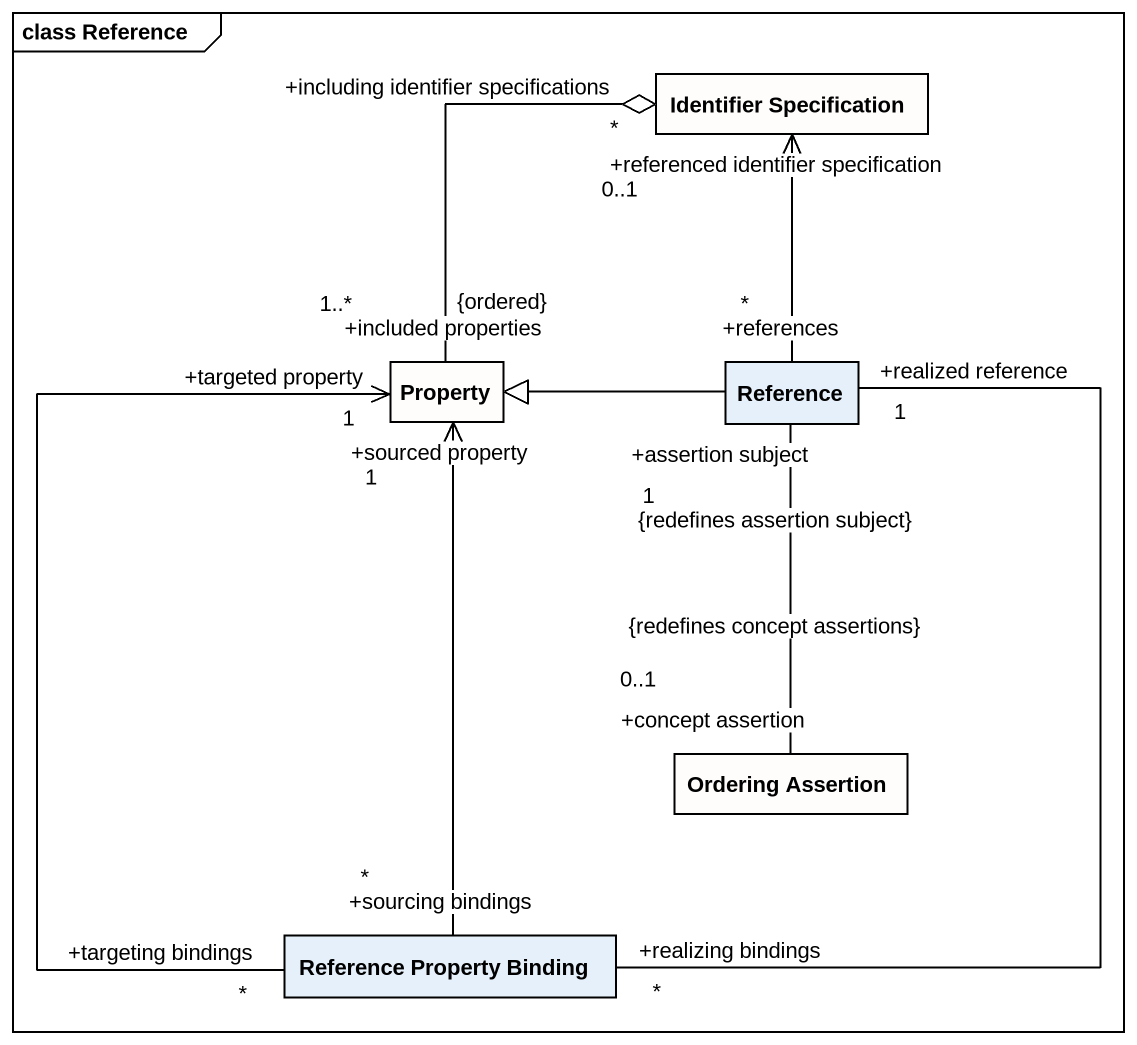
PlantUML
@startuml
mainframe class Reference
hide circle
hide empty members
class "Identifier Specification" as Identifier_Specification #FFFDFC
class Property #FFFDFC
class Reference
class "Ordering Assertion" as Ordering_Assertion #FFFDFC
class "Reference Property Binding" as Reference_Property_Binding
Identifier_Specification "+including identifier specifications\n*" o-- "+included properties\n1..*\n{ordered}" Property
Property "1\n+targeted property" <-- "*\n+targeting bindings" Reference_Property_Binding
Reference "*\n+references" -up-> "0..1\n+referenced identifier specification" Identifier_Specification
Reference -left-|> Property
Reference "+assertion subject\n1\n{redefines assertion subject}" -- "+concept assertion\n0..1\n{redefines concept assertions}" Ordering_Assertion
Reference "1\n+realized reference" -- "*\n+realizing bindings" Reference_Property_Binding
Reference_Property_Binding "*\n+sourcing bindings" -up-> "1\n+sourced property" Property
@enduml
